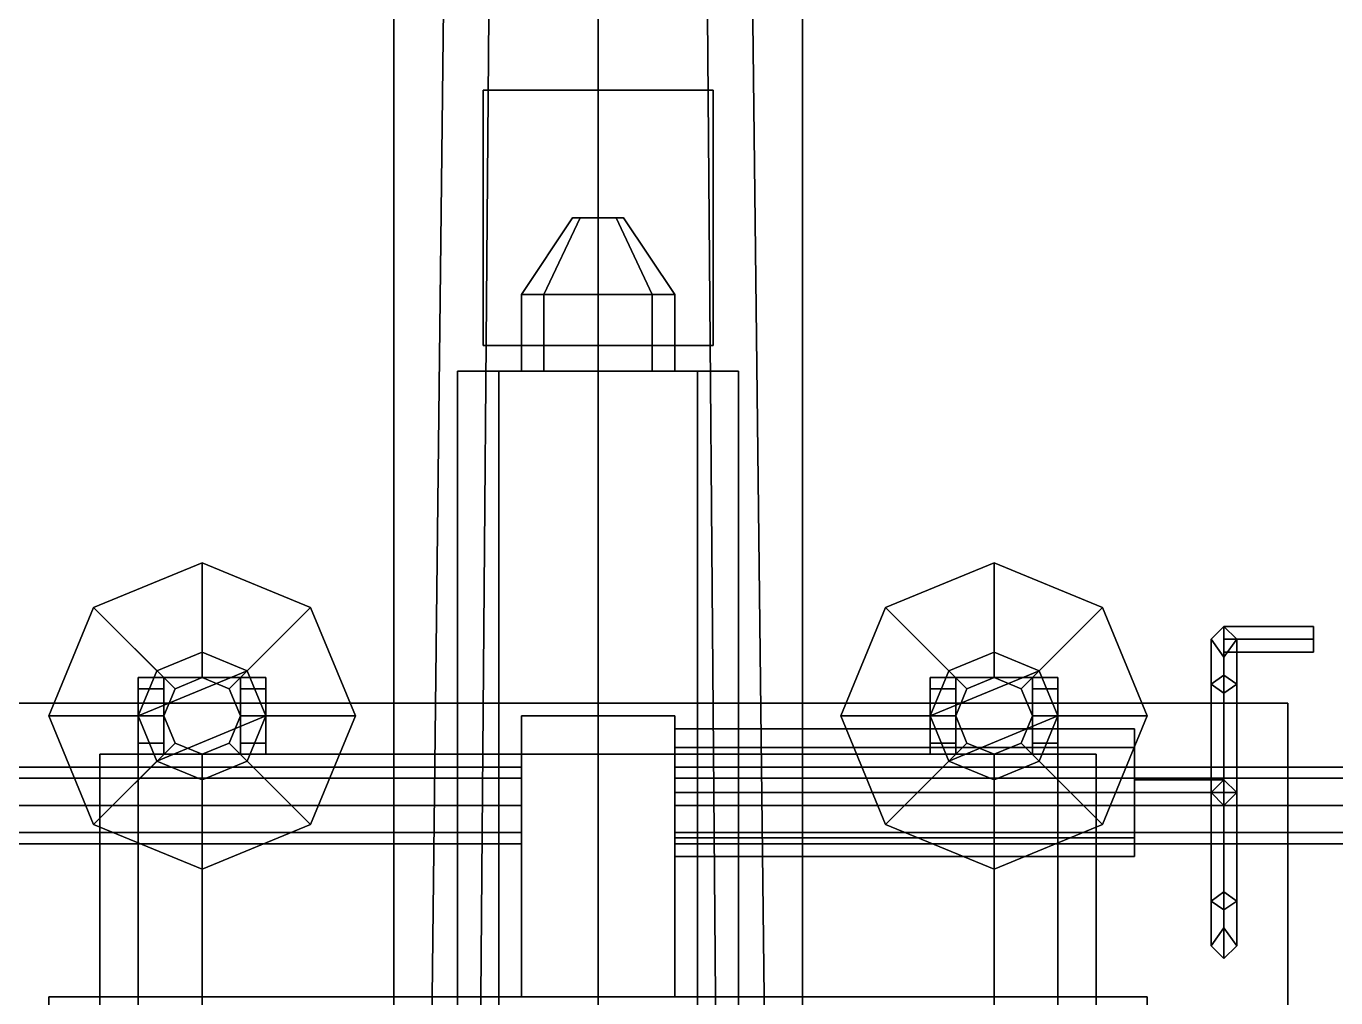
# Model space of a CAD drawing. Header units: millimetres. Extents: x -1.4 to 1.4, y -4.7 to 34.3.
# Drawn here: x -0.448 to 0.578, y 0.269 to 1.03 of the extents above; entities that cross this region are included whole.
import ezdxf

# ---------------------------------------------------------------- set-up
doc = ezdxf.new("R2010")
doc.units = ezdxf.units.MM
for name, color, linetype in [('barrel', 1, 'Continuous'), ('cylinders', 3, 'Continuous'), ('limber', 2, 'Continuous'), ('sleeve', 5, 'Continuous'), ('turret', 2, 'Continuous')]:
    doc.layers.add(name, color=color, linetype=linetype)

msp = doc.modelspace()

# ---------------------------------------------------------------- linework, layer by layer
for points in [[(0.49, 0.5219, 0.6281), (0.48, 0.5149, 0.6351), (0.48, 0.55, 0.72), (0.49, 0.56, 0.72)], [(0.49, 0.56, 0.72), (0.48, 0.55, 0.72), (0.48, 0.5149, 0.8049), (0.49, 0.5219, 0.8119)], [(0.5, 0.5149, 0.6351), (0.49, 0.5219, 0.6281), (0.49, 0.56, 0.72), (0.5, 0.55, 0.72)], [(0.5, 0.55, 0.72), (0.49, 0.56, 0.72), (0.49, 0.5219, 0.8119), (0.5, 0.5149, 0.8049)], [(0.56, 0.55, 0.73), (0.56, 0.56, 0.72), (0.49, 0.56, 0.72), (0.49, 0.55, 0.73)], [(0.56, 0.56, 0.72), (0.56, 0.55, 0.71), (0.49, 0.55, 0.71), (0.49, 0.56, 0.72)], [(0.56, 0.54, 0.72), (0.56, 0.55, 0.71), (0.56, 0.56, 0.72), (0.56, 0.55, 0.73)], [(0.49, 0.3241, 0.71), (0.48, 0.31, 0.72), (0.48, 0.55, 0.72), (0.49, 0.5359, 0.71)], [(0.48, 0.31, 0.72), (0.49, 0.3241, 0.73), (0.49, 0.5359, 0.73), (0.48, 0.55, 0.72)], [(0.48, 0.5149, 0.6351), (0.49, 0.5078, 0.6422), (0.49, 0.5359, 0.71), (0.48, 0.55, 0.72)], [(0.48, 0.55, 0.72), (0.49, 0.5359, 0.73), (0.49, 0.5078, 0.7978), (0.48, 0.5149, 0.8049)], [(0.5, 0.31, 0.72), (0.49, 0.3241, 0.71), (0.49, 0.5359, 0.71), (0.5, 0.55, 0.72)], [(0.49, 0.3241, 0.73), (0.5, 0.31, 0.72), (0.5, 0.55, 0.72), (0.49, 0.5359, 0.73)], [(0.49, 0.5078, 0.6422), (0.5, 0.5149, 0.6351), (0.5, 0.55, 0.72), (0.49, 0.5359, 0.71)], [(0.49, 0.5359, 0.73), (0.5, 0.55, 0.72), (0.5, 0.5149, 0.8049), (0.49, 0.5078, 0.7978)], [(0.56, 0.54, 0.72), (0.56, 0.55, 0.73), (0.49, 0.55, 0.73), (0.49, 0.54, 0.72)], [(0.56, 0.55, 0.71), (0.56, 0.54, 0.72), (0.49, 0.54, 0.72), (0.49, 0.55, 0.71)], [(0.49, 0.43, 0.59), (0.48, 0.43, 0.6), (0.48, 0.5149, 0.6351), (0.49, 0.5219, 0.6281)], [(0.49, 0.5219, 0.8119), (0.48, 0.5149, 0.8049), (0.48, 0.43, 0.84), (0.49, 0.43, 0.85)], [(0.48, 0.43, 0.6), (0.49, 0.44, 0.6141), (0.49, 0.5078, 0.6422), (0.48, 0.5149, 0.6351)], [(0.48, 0.5149, 0.8049), (0.49, 0.5078, 0.7978), (0.49, 0.44, 0.8259), (0.48, 0.43, 0.84)], [(0.5, 0.43, 0.6), (0.49, 0.43, 0.59), (0.49, 0.5219, 0.6281), (0.5, 0.5149, 0.6351)], [(0.5, 0.5149, 0.8049), (0.49, 0.5219, 0.8119), (0.49, 0.43, 0.85), (0.5, 0.43, 0.84)], [(0.49, 0.44, 0.6141), (0.5, 0.43, 0.6), (0.5, 0.5149, 0.6351), (0.49, 0.5078, 0.6422)], [(0.49, 0.5078, 0.7978), (0.5, 0.5149, 0.8049), (0.5, 0.43, 0.84), (0.49, 0.44, 0.8259)], [(-0.06, 0.49, 0.51), (-0.06, 0.27, 0.51), (-0.06, 0.27, 0.91), (-0.06, 0.49, 0.74)], [(0.06, 0.49, 0.74), (0.06, 0.49, 0.51), (-0.06, 0.49, 0.51), (-0.06, 0.49, 0.74)], [(0.06, 0.49, 0.51), (0.06, 0.27, 0.51), (-0.06, 0.27, 0.51), (-0.06, 0.49, 0.51)], [(-0.06, 0.49, 0.74), (-0.06, 0.27, 0.91), (0.06, 0.27, 0.91), (0.06, 0.49, 0.74)], [(0.06, 0.27, 0.91), (0.06, 0.27, 0.51), (0.06, 0.49, 0.51), (0.06, 0.49, 0.74)], [(0.42, 0.4654, 0.7554), (0.42, 0.48, 0.72), (0.06, 0.48, 0.72), (0.06, 0.4654, 0.7554)], [(0.42, 0.48, 0.72), (0.42, 0.4654, 0.6846), (0.06, 0.4654, 0.6846), (0.06, 0.48, 0.72)], [(0.42, 0.3946, 0.7554), (0.42, 0.48, 0.72), (0.42, 0.4654, 0.7554), (0.42, 0.43, 0.77)], [(0.42, 0.38, 0.72), (0.42, 0.4654, 0.6846), (0.42, 0.48, 0.72), (0.42, 0.3946, 0.7554)], [(0.42, 0.43, 0.77), (0.42, 0.4654, 0.7554), (0.06, 0.4654, 0.7554), (0.06, 0.43, 0.77)], [(0.42, 0.4654, 0.6846), (0.42, 0.43, 0.67), (0.06, 0.43, 0.67), (0.06, 0.4654, 0.6846)], [(0.42, 0.3946, 0.6846), (0.42, 0.43, 0.67), (0.42, 0.4654, 0.6846), (0.42, 0.38, 0.72)], [(-0.06, 0.4412, 0.5712), (-0.06, 0.45, 0.55), (-1.01, 0.45, 0.55), (-1.01, 0.4412, 0.5712)], [(-0.06, 0.45, 0.55), (-0.06, 0.4412, 0.5288), (-1.01, 0.4412, 0.5288), (-1.01, 0.45, 0.55)], [(-0.06, 0.42, 0.58), (-0.06, 0.4412, 0.5712), (-1.01, 0.4412, 0.5712), (-1.01, 0.42, 0.58)], [(-0.06, 0.4412, 0.5288), (-0.06, 0.42, 0.52), (-1.01, 0.42, 0.52), (-1.01, 0.4412, 0.5288)], [(1.01, 0.4412, 0.5712), (1.01, 0.45, 0.55), (0.06, 0.45, 0.55), (0.06, 0.4412, 0.5712)], [(1.01, 0.45, 0.55), (1.01, 0.4412, 0.5288), (0.06, 0.4412, 0.5288), (0.06, 0.45, 0.55)], [(1.01, 0.4412, 0.5288), (1.01, 0.42, 0.52), (0.06, 0.42, 0.52), (0.06, 0.4412, 0.5288)], [(1.01, 0.42, 0.58), (1.01, 0.4412, 0.5712), (0.06, 0.4412, 0.5712), (0.06, 0.42, 0.58)], [(0.49, 0.43, 0.73), (0.49, 0.44, 0.72), (0.42, 0.44, 0.72), (0.42, 0.43, 0.73)], [(0.49, 0.44, 0.72), (0.49, 0.43, 0.71), (0.42, 0.43, 0.71), (0.42, 0.44, 0.72)], [(0.49, 0.44, 0.6141), (0.48, 0.43, 0.6), (0.48, 0.43, 0.84), (0.49, 0.44, 0.8259)], [(0.5, 0.43, 0.6), (0.49, 0.44, 0.6141), (0.49, 0.44, 0.8259), (0.5, 0.43, 0.84)], [(0.42, 0.3946, 0.7554), (0.42, 0.43, 0.77), (0.06, 0.43, 0.77), (0.06, 0.3946, 0.7554)], [(0.42, 0.43, 0.67), (0.42, 0.3946, 0.6846), (0.06, 0.3946, 0.6846), (0.06, 0.43, 0.67)], [(0.49, 0.42, 0.72), (0.49, 0.43, 0.73), (0.42, 0.43, 0.73), (0.42, 0.42, 0.72)], [(0.49, 0.43, 0.71), (0.49, 0.42, 0.72), (0.42, 0.42, 0.72), (0.42, 0.43, 0.71)], [(0.48, 0.43, 0.6), (0.49, 0.42, 0.6141), (0.49, 0.42, 0.8259), (0.48, 0.43, 0.84)], [(0.48, 0.3451, 0.6351), (0.49, 0.3522, 0.6422), (0.49, 0.42, 0.6141), (0.48, 0.43, 0.6)], [(0.49, 0.3381, 0.6281), (0.48, 0.3451, 0.6351), (0.48, 0.43, 0.6), (0.49, 0.43, 0.59)], [(0.48, 0.43, 0.84), (0.49, 0.42, 0.8259), (0.49, 0.3522, 0.7978), (0.48, 0.3451, 0.8049)], [(0.49, 0.43, 0.85), (0.48, 0.43, 0.84), (0.48, 0.3451, 0.8049), (0.49, 0.3381, 0.8119)], [(0.49, 0.42, 0.6141), (0.5, 0.43, 0.6), (0.5, 0.43, 0.84), (0.49, 0.42, 0.8259)], [(0.49, 0.3522, 0.6422), (0.5, 0.3451, 0.6351), (0.5, 0.43, 0.6), (0.49, 0.42, 0.6141)], [(0.5, 0.3451, 0.6351), (0.49, 0.3381, 0.6281), (0.49, 0.43, 0.59), (0.5, 0.43, 0.6)], [(0.49, 0.42, 0.8259), (0.5, 0.43, 0.84), (0.5, 0.3451, 0.8049), (0.49, 0.3522, 0.7978)], [(0.5, 0.43, 0.84), (0.49, 0.43, 0.85), (0.49, 0.3381, 0.8119), (0.5, 0.3451, 0.8049)], [(-0.06, 0.3988, 0.5712), (-0.06, 0.42, 0.58), (-1.01, 0.42, 0.58), (-1.01, 0.3988, 0.5712)], [(-0.06, 0.42, 0.52), (-0.06, 0.3988, 0.5288), (-1.01, 0.3988, 0.5288), (-1.01, 0.42, 0.52)], [(1.01, 0.42, 0.52), (1.01, 0.3988, 0.5288), (0.06, 0.3988, 0.5288), (0.06, 0.42, 0.52)], [(1.01, 0.3988, 0.5712), (1.01, 0.42, 0.58), (0.06, 0.42, 0.58), (0.06, 0.3988, 0.5712)], [(-0.06, 0.39, 0.55), (-0.06, 0.3988, 0.5712), (-1.01, 0.3988, 0.5712), (-1.01, 0.39, 0.55)], [(-0.06, 0.3988, 0.5288), (-0.06, 0.39, 0.55), (-1.01, 0.39, 0.55), (-1.01, 0.3988, 0.5288)], [(1.01, 0.39, 0.55), (1.01, 0.3988, 0.5712), (0.06, 0.3988, 0.5712), (0.06, 0.39, 0.55)], [(1.01, 0.3988, 0.5288), (1.01, 0.39, 0.55), (0.06, 0.39, 0.55), (0.06, 0.3988, 0.5288)], [(0.42, 0.38, 0.72), (0.42, 0.3946, 0.7554), (0.06, 0.3946, 0.7554), (0.06, 0.38, 0.72)], [(0.42, 0.3946, 0.6846), (0.42, 0.38, 0.72), (0.06, 0.38, 0.72), (0.06, 0.3946, 0.6846)], [(0.48, 0.31, 0.72), (0.49, 0.3241, 0.71), (0.49, 0.3522, 0.6422), (0.48, 0.3451, 0.6351)], [(0.48, 0.3451, 0.8049), (0.49, 0.3522, 0.7978), (0.49, 0.3241, 0.73), (0.48, 0.31, 0.72)], [(0.49, 0.3241, 0.71), (0.5, 0.31, 0.72), (0.5, 0.3451, 0.6351), (0.49, 0.3522, 0.6422)], [(0.49, 0.3522, 0.7978), (0.5, 0.3451, 0.8049), (0.5, 0.31, 0.72), (0.49, 0.3241, 0.73)], [(0.49, 0.3, 0.72), (0.48, 0.31, 0.72), (0.48, 0.3451, 0.6351), (0.49, 0.3381, 0.6281)], [(0.49, 0.3381, 0.8119), (0.48, 0.3451, 0.8049), (0.48, 0.31, 0.72), (0.49, 0.3, 0.72)], [(0.5, 0.31, 0.72), (0.49, 0.3, 0.72), (0.49, 0.3381, 0.6281), (0.5, 0.3451, 0.6351)], [(0.5, 0.3451, 0.8049), (0.49, 0.3381, 0.8119), (0.49, 0.3, 0.72), (0.5, 0.31, 0.72)], [(-0.43, 0.27, 0.4), (-0.43, -0.22, 0.4), (-0.43, -0.22, 0.91), (-0.43, 0.27, 0.91)], [(0.06, 0.27, 0.51), (0.43, 0.27, 0.4), (-0.43, 0.27, 0.4), (-0.06, 0.27, 0.51)], [(0.43, 0.27, 0.4), (0.43, -0.22, 0.4), (-0.43, -0.22, 0.4), (-0.43, 0.27, 0.4)], [(-0.43, 0.27, 0.91), (-0.43, -0.22, 0.91), (0.43, -0.22, 0.91), (0.43, 0.27, 0.91)], [(-0.06, 0.27, 0.91), (-0.06, 0.27, 0.51), (-0.43, 0.27, 0.4), (-0.43, 0.27, 0.91)], [(0.43, 0.27, 0.91), (0.43, 0.27, 0.4), (0.06, 0.27, 0.51), (0.06, 0.27, 0.91)], [(0.43, -0.22, 0.91), (0.43, -0.22, 0.4), (0.43, 0.27, 0.4), (0.43, 0.27, 0.91)]]:
    msp.add_3dface(points)
at = {"layer": 'barrel'}
for points in [[(-0.0778, 2, 1.6378), (-0.11, 2, 1.56), (-0.13, 0.27, 1.56), (-0.0919, 0.27, 1.6519)], [(-0.11, 2, 1.56), (-0.0778, 2, 1.4822), (-0.0919, 0.27, 1.4681), (-0.13, 0.27, 1.56)], [(0, 2, 1.67), (-0.0778, 2, 1.6378), (-0.0919, 0.27, 1.6519), (0, 0.27, 1.69)], [(-0.0778, 2, 1.4822), (0, 2, 1.45), (0, 0.27, 1.43), (-0.0919, 0.27, 1.4681)], [(0.0778, 2, 1.6378), (0, 2, 1.67), (0, 0.27, 1.69), (0.0919, 0.27, 1.6519)], [(0, 2, 1.45), (0.0778, 2, 1.4822), (0.0919, 0.27, 1.4681), (0, 0.27, 1.43)], [(0.11, 2, 1.56), (0.0778, 2, 1.6378), (0.0919, 0.27, 1.6519), (0.13, 0.27, 1.56)], [(0.0778, 2, 1.4822), (0.11, 2, 1.56), (0.13, 0.27, 1.56), (0.0919, 0.27, 1.4681)], [(-0.0919, 0.27, 1.6519), (-0.13, 0.27, 1.56), (-0.13, -0.56, 1.56), (-0.0919, -0.56, 1.6519)], [(-0.13, 0.27, 1.56), (-0.0919, 0.27, 1.4681), (-0.0919, -0.56, 1.4681), (-0.13, -0.56, 1.56)], [(0, 0.27, 1.69), (-0.0919, 0.27, 1.6519), (-0.0919, -0.56, 1.6519), (0, -0.56, 1.69)], [(-0.0919, 0.27, 1.4681), (0, 0.27, 1.43), (0, -0.56, 1.43), (-0.0919, -0.56, 1.4681)], [(0.0919, 0.27, 1.6519), (0, 0.27, 1.69), (0, -0.56, 1.69), (0.0919, -0.56, 1.6519)], [(0, 0.27, 1.43), (0.0919, 0.27, 1.4681), (0.0919, -0.56, 1.4681), (0, -0.56, 1.43)], [(0.13, 0.27, 1.56), (0.0919, 0.27, 1.6519), (0.0919, -0.56, 1.6519), (0.13, -0.56, 1.56)], [(0.0919, 0.27, 1.4681), (0.13, 0.27, 1.56), (0.13, -0.56, 1.56), (0.0919, -0.56, 1.4681)]]:
    msp.add_3dface(points, dxfattribs=at)
at = {"layer": 'cylinders'}
for points in [[(-0.31, 0.52, 1.06), (-0.3312, 0.5112, 1.06), (-0.3949, 0.5749, 1.06), (-0.31, 0.61, 1.06)], [(-0.31, 0.61, 1.73), (-0.3949, 0.5749, 1.73), (-0.3454, 0.5254, 1.73), (-0.31, 0.54, 1.73)], [(-0.31, 0.61, 1.06), (-0.3949, 0.5749, 1.06), (-0.3949, 0.5749, 1.73), (-0.31, 0.61, 1.73)], [(-0.2888, 0.5112, 1.06), (-0.31, 0.52, 1.06), (-0.31, 0.61, 1.06), (-0.2251, 0.5749, 1.06)], [(-0.2251, 0.5749, 1.73), (-0.31, 0.61, 1.73), (-0.31, 0.54, 1.73), (-0.2746, 0.5254, 1.73)], [(-0.2251, 0.5749, 1.06), (-0.31, 0.61, 1.06), (-0.31, 0.61, 1.73), (-0.2251, 0.5749, 1.73)], [(0.31, 0.61, 1.06), (0.2251, 0.5749, 1.06), (0.2251, 0.5749, 1.73), (0.31, 0.61, 1.73)], [(0.31, 0.61, 1.73), (0.2251, 0.5749, 1.73), (0.2746, 0.5254, 1.73), (0.31, 0.54, 1.73)], [(0.31, 0.52, 1.06), (0.2888, 0.5112, 1.06), (0.2251, 0.5749, 1.06), (0.31, 0.61, 1.06)], [(0.3949, 0.5749, 1.06), (0.31, 0.61, 1.06), (0.31, 0.61, 1.73), (0.3949, 0.5749, 1.73)], [(0.3949, 0.5749, 1.73), (0.31, 0.61, 1.73), (0.31, 0.54, 1.73), (0.3454, 0.5254, 1.73)], [(0.3312, 0.5112, 1.06), (0.31, 0.52, 1.06), (0.31, 0.61, 1.06), (0.3949, 0.5749, 1.06)], [(-0.3312, 0.5112, 1.06), (-0.34, 0.49, 1.06), (-0.43, 0.49, 1.06), (-0.3949, 0.5749, 1.06)], [(-0.3949, 0.5749, 1.73), (-0.43, 0.49, 1.73), (-0.36, 0.49, 1.73), (-0.3454, 0.5254, 1.73)], [(-0.3949, 0.5749, 1.06), (-0.43, 0.49, 1.06), (-0.43, 0.49, 1.73), (-0.3949, 0.5749, 1.73)], [(-0.28, 0.49, 1.06), (-0.2888, 0.5112, 1.06), (-0.2251, 0.5749, 1.06), (-0.19, 0.49, 1.06)], [(-0.19, 0.49, 1.73), (-0.2251, 0.5749, 1.73), (-0.2746, 0.5254, 1.73), (-0.26, 0.49, 1.73)], [(-0.19, 0.49, 1.06), (-0.2251, 0.5749, 1.06), (-0.2251, 0.5749, 1.73), (-0.19, 0.49, 1.73)], [(0.2251, 0.5749, 1.06), (0.19, 0.49, 1.06), (0.19, 0.49, 1.73), (0.2251, 0.5749, 1.73)], [(0.2251, 0.5749, 1.73), (0.19, 0.49, 1.73), (0.26, 0.49, 1.73), (0.2746, 0.5254, 1.73)], [(0.2888, 0.5112, 1.06), (0.28, 0.49, 1.06), (0.19, 0.49, 1.06), (0.2251, 0.5749, 1.06)], [(0.34, 0.49, 1.06), (0.3312, 0.5112, 1.06), (0.3949, 0.5749, 1.06), (0.43, 0.49, 1.06)], [(0.43, 0.49, 1.73), (0.3949, 0.5749, 1.73), (0.3454, 0.5254, 1.73), (0.36, 0.49, 1.73)], [(0.43, 0.49, 1.06), (0.3949, 0.5749, 1.06), (0.3949, 0.5749, 1.73), (0.43, 0.49, 1.73)], [(-0.36, 0.49, 1.74), (-0.2746, 0.5254, 1.74), (-0.31, 0.54, 1.74), (-0.3454, 0.5254, 1.74)], [(-0.31, 0.54, 1.73), (-0.3454, 0.5254, 1.73), (-0.3454, 0.5254, 1.74), (-0.31, 0.54, 1.74)], [(-0.2746, 0.5254, 1.73), (-0.31, 0.54, 1.73), (-0.31, 0.54, 1.74), (-0.2746, 0.5254, 1.74)], [(0.26, 0.49, 1.74), (0.3454, 0.5254, 1.74), (0.31, 0.54, 1.74), (0.2746, 0.5254, 1.74)], [(0.31, 0.54, 1.73), (0.2746, 0.5254, 1.73), (0.2746, 0.5254, 1.74), (0.31, 0.54, 1.74)], [(0.3454, 0.5254, 1.73), (0.31, 0.54, 1.73), (0.31, 0.54, 1.74), (0.3454, 0.5254, 1.74)], [(-0.3454, 0.4546, 1.74), (-0.26, 0.49, 1.74), (-0.2746, 0.5254, 1.74), (-0.36, 0.49, 1.74)], [(-0.3454, 0.5254, 1.73), (-0.36, 0.49, 1.73), (-0.36, 0.49, 1.74), (-0.3454, 0.5254, 1.74)], [(-0.26, 0.49, 1.73), (-0.2746, 0.5254, 1.73), (-0.2746, 0.5254, 1.74), (-0.26, 0.49, 1.74)], [(0.2746, 0.5254, 1.73), (0.26, 0.49, 1.73), (0.26, 0.49, 1.74), (0.2746, 0.5254, 1.74)], [(0.2746, 0.4546, 1.74), (0.36, 0.49, 1.74), (0.3454, 0.5254, 1.74), (0.26, 0.49, 1.74)], [(0.36, 0.49, 1.73), (0.3454, 0.5254, 1.73), (0.3454, 0.5254, 1.74), (0.36, 0.49, 1.74)], [(-0.31, 0.52, 1), (-0.3312, 0.5112, 1), (-0.3312, 0.5112, 1.06), (-0.31, 0.52, 1.06)], [(-0.2888, 0.5112, 1), (-0.31, 0.52, 1), (-0.31, 0.52, 1.06), (-0.2888, 0.5112, 1.06)], [(0.31, 0.52, 1), (0.2888, 0.5112, 1), (0.2888, 0.5112, 1.06), (0.31, 0.52, 1.06)], [(0.3312, 0.5112, 1), (0.31, 0.52, 1), (0.31, 0.52, 1.06), (0.3312, 0.5112, 1.06)], [(-0.3312, 0.5112, 1), (-0.34, 0.49, 1), (-0.34, 0.49, 1.06), (-0.3312, 0.5112, 1.06)], [(-0.28, 0.49, 1), (-0.2888, 0.5112, 1), (-0.2888, 0.5112, 1.06), (-0.28, 0.49, 1.06)], [(0.2888, 0.5112, 1), (0.28, 0.49, 1), (0.28, 0.49, 1.06), (0.2888, 0.5112, 1.06)], [(0.34, 0.49, 1), (0.3312, 0.5112, 1), (0.3312, 0.5112, 1.06), (0.34, 0.49, 1.06)], [(-0.34, 0.49, 1.06), (-0.3312, 0.4688, 1.06), (-0.3949, 0.4051, 1.06), (-0.43, 0.49, 1.06)], [(-0.43, 0.49, 1.73), (-0.3949, 0.4051, 1.73), (-0.3454, 0.4546, 1.73), (-0.36, 0.49, 1.73)], [(-0.43, 0.49, 1.06), (-0.3949, 0.4051, 1.06), (-0.3949, 0.4051, 1.73), (-0.43, 0.49, 1.73)], [(-0.36, 0.49, 1.73), (-0.3454, 0.4546, 1.73), (-0.3454, 0.4546, 1.74), (-0.36, 0.49, 1.74)], [(-0.31, 0.44, 1.74), (-0.2746, 0.4546, 1.74), (-0.26, 0.49, 1.74), (-0.3454, 0.4546, 1.74)], [(-0.34, 0.49, 1), (-0.3312, 0.4688, 1), (-0.3312, 0.4688, 1.06), (-0.34, 0.49, 1.06)], [(-0.2888, 0.4688, 1), (-0.28, 0.49, 1), (-0.28, 0.49, 1.06), (-0.2888, 0.4688, 1.06)], [(-0.2888, 0.4688, 1.06), (-0.28, 0.49, 1.06), (-0.19, 0.49, 1.06), (-0.2251, 0.4051, 1.06)], [(-0.2251, 0.4051, 1.73), (-0.19, 0.49, 1.73), (-0.26, 0.49, 1.73), (-0.2746, 0.4546, 1.73)], [(-0.2746, 0.4546, 1.73), (-0.26, 0.49, 1.73), (-0.26, 0.49, 1.74), (-0.2746, 0.4546, 1.74)], [(-0.2251, 0.4051, 1.06), (-0.19, 0.49, 1.06), (-0.19, 0.49, 1.73), (-0.2251, 0.4051, 1.73)], [(0.19, 0.49, 1.06), (0.2251, 0.4051, 1.06), (0.2251, 0.4051, 1.73), (0.19, 0.49, 1.73)], [(0.19, 0.49, 1.73), (0.2251, 0.4051, 1.73), (0.2746, 0.4546, 1.73), (0.26, 0.49, 1.73)], [(0.28, 0.49, 1.06), (0.2888, 0.4688, 1.06), (0.2251, 0.4051, 1.06), (0.19, 0.49, 1.06)], [(0.26, 0.49, 1.73), (0.2746, 0.4546, 1.73), (0.2746, 0.4546, 1.74), (0.26, 0.49, 1.74)], [(0.31, 0.44, 1.74), (0.3454, 0.4546, 1.74), (0.36, 0.49, 1.74), (0.2746, 0.4546, 1.74)], [(0.28, 0.49, 1), (0.2888, 0.4688, 1), (0.2888, 0.4688, 1.06), (0.28, 0.49, 1.06)], [(0.3312, 0.4688, 1), (0.34, 0.49, 1), (0.34, 0.49, 1.06), (0.3312, 0.4688, 1.06)], [(0.3312, 0.4688, 1.06), (0.34, 0.49, 1.06), (0.43, 0.49, 1.06), (0.3949, 0.4051, 1.06)], [(0.3454, 0.4546, 1.73), (0.36, 0.49, 1.73), (0.36, 0.49, 1.74), (0.3454, 0.4546, 1.74)], [(0.3949, 0.4051, 1.73), (0.43, 0.49, 1.73), (0.36, 0.49, 1.73), (0.3454, 0.4546, 1.73)], [(0.3949, 0.4051, 1.06), (0.43, 0.49, 1.06), (0.43, 0.49, 1.73), (0.3949, 0.4051, 1.73)], [(-0.3312, 0.4688, 1.06), (-0.31, 0.46, 1.06), (-0.31, 0.37, 1.06), (-0.3949, 0.4051, 1.06)], [(-0.3312, 0.4688, 1), (-0.31, 0.46, 1), (-0.31, 0.46, 1.06), (-0.3312, 0.4688, 1.06)], [(-0.31, 0.46, 1), (-0.2888, 0.4688, 1), (-0.2888, 0.4688, 1.06), (-0.31, 0.46, 1.06)], [(-0.31, 0.46, 1.06), (-0.2888, 0.4688, 1.06), (-0.2251, 0.4051, 1.06), (-0.31, 0.37, 1.06)], [(0.2888, 0.4688, 1.06), (0.31, 0.46, 1.06), (0.31, 0.37, 1.06), (0.2251, 0.4051, 1.06)], [(0.2888, 0.4688, 1), (0.31, 0.46, 1), (0.31, 0.46, 1.06), (0.2888, 0.4688, 1.06)], [(0.31, 0.46, 1), (0.3312, 0.4688, 1), (0.3312, 0.4688, 1.06), (0.31, 0.46, 1.06)], [(0.31, 0.46, 1.06), (0.3312, 0.4688, 1.06), (0.3949, 0.4051, 1.06), (0.31, 0.37, 1.06)], [(-0.3949, 0.4051, 1.73), (-0.31, 0.37, 1.73), (-0.31, 0.44, 1.73), (-0.3454, 0.4546, 1.73)], [(-0.3454, 0.4546, 1.73), (-0.31, 0.44, 1.73), (-0.31, 0.44, 1.74), (-0.3454, 0.4546, 1.74)], [(-0.31, 0.37, 1.73), (-0.2251, 0.4051, 1.73), (-0.2746, 0.4546, 1.73), (-0.31, 0.44, 1.73)], [(-0.31, 0.44, 1.73), (-0.2746, 0.4546, 1.73), (-0.2746, 0.4546, 1.74), (-0.31, 0.44, 1.74)], [(0.2251, 0.4051, 1.73), (0.31, 0.37, 1.73), (0.31, 0.44, 1.73), (0.2746, 0.4546, 1.73)], [(0.2746, 0.4546, 1.73), (0.31, 0.44, 1.73), (0.31, 0.44, 1.74), (0.2746, 0.4546, 1.74)], [(0.31, 0.44, 1.73), (0.3454, 0.4546, 1.73), (0.3454, 0.4546, 1.74), (0.31, 0.44, 1.74)], [(0.31, 0.37, 1.73), (0.3949, 0.4051, 1.73), (0.3454, 0.4546, 1.73), (0.31, 0.44, 1.73)], [(-0.3949, 0.4051, 1.06), (-0.31, 0.37, 1.06), (-0.31, 0.37, 1.73), (-0.3949, 0.4051, 1.73)], [(-0.31, 0.37, 1.06), (-0.2251, 0.4051, 1.06), (-0.2251, 0.4051, 1.73), (-0.31, 0.37, 1.73)], [(0.2251, 0.4051, 1.06), (0.31, 0.37, 1.06), (0.31, 0.37, 1.73), (0.2251, 0.4051, 1.73)], [(0.31, 0.37, 1.06), (0.3949, 0.4051, 1.06), (0.3949, 0.4051, 1.73), (0.31, 0.37, 1.73)]]:
    msp.add_3dface(points, dxfattribs=at)
at = {"layer": 'limber'}
for points in [[(0.54, 0.5, 1.01), (0.54, 0.5, 0.83), (-0.54, 0.5, 0.83), (-0.54, 0.5, 1.01)], [(-0.54, 0.5, 1.01), (-0.54, -0.5, 1.01), (0.54, -0.5, 1.01), (0.54, 0.5, 1.01)], [(-0.54, 0.5, 0.83), (-0.36, 0.5, 0.83), (-0.36, 0.05, 0.67), (-0.54, 0.05, 0.67)], [(0.36, 0.5, 0.83), (0.36, -0.5, 0.83), (-0.36, -0.5, 0.83), (-0.36, 0.5, 0.83)], [(-0.36, 0.5, 0.83), (-0.36, -0.5, 0.83), (-0.36, -0.05, 0.67), (-0.36, 0.05, 0.67)], [(0.36, 0.5, 0.83), (0.54, 0.5, 0.83), (0.54, 0.05, 0.67), (0.36, 0.05, 0.67)], [(0.36, 0.05, 0.67), (0.36, -0.05, 0.67), (0.36, -0.5, 0.83), (0.36, 0.5, 0.83)], [(0.54, -0.5, 1.01), (0.54, -0.5, 0.83), (0.54, 0.5, 0.83), (0.54, 0.5, 1.01)], [(0.54, 0.5, 0.83), (0.54, -0.5, 0.83), (0.54, -0.05, 0.67), (0.54, 0.05, 0.67)]]:
    msp.add_3dface(points, dxfattribs=at)
at = {"layer": 'sleeve'}
for points in [[(-0.16, 1.14, 1.06), (-0.16, -0.16, 1.06), (-0.16, -0.16, 1.31), (-0.16, 1.14, 1.31)], [(0.16, 1.14, 1.06), (0.16, -0.16, 1.06), (-0.16, -0.16, 1.06), (-0.16, 1.14, 1.06)], [(-0.16, 1.14, 1.31), (-0.16, -0.16, 1.31), (0.16, -0.16, 1.31), (0.16, 1.14, 1.31)], [(0.16, -0.16, 1.31), (0.16, -0.16, 1.06), (0.16, 1.14, 1.06), (0.16, 1.14, 1.31)], [(-0.09, 0.98, 1.31), (-0.09, 0.78, 1.31), (-0.09, 0.78, 1.53), (-0.09, 0.98, 1.53)], [(0.09, 0.98, 1.53), (0.09, 0.98, 1.31), (-0.09, 0.98, 1.31), (-0.09, 0.98, 1.53)], [(-0.09, 0.98, 1.53), (-0.09, 0.78, 1.53), (0.09, 0.78, 1.53), (0.09, 0.98, 1.53)], [(0.09, 0.78, 1.53), (0.09, 0.78, 1.31), (0.09, 0.98, 1.31), (0.09, 0.98, 1.53)], [(-0.0424, 0.82, 1.8076), (-0.06, 0.82, 1.85), (-0.02, 0.88, 1.85), (-0.0141, 0.88, 1.8359)], [(-0.06, 0.82, 1.85), (-0.0424, 0.82, 1.8924), (-0.0141, 0.88, 1.8641), (-0.02, 0.88, 1.85)], [(0, 0.82, 1.79), (-0.0424, 0.82, 1.8076), (-0.0141, 0.88, 1.8359), (0, 0.88, 1.83)], [(-0.0424, 0.82, 1.8924), (0, 0.82, 1.91), (0, 0.88, 1.87), (-0.0141, 0.88, 1.8641)], [(-0.0141, 0.88, 1.8641), (0.02, 0.88, 1.85), (0.0141, 0.88, 1.8359), (-0.02, 0.88, 1.85)], [(-0.02, 0.88, 1.85), (0.0141, 0.88, 1.8359), (0, 0.88, 1.83), (-0.0141, 0.88, 1.8359)], [(0, 0.88, 1.87), (0.0141, 0.88, 1.8641), (0.02, 0.88, 1.85), (-0.0141, 0.88, 1.8641)], [(0.0424, 0.82, 1.8076), (0, 0.82, 1.79), (0, 0.88, 1.83), (0.0141, 0.88, 1.8359)], [(0, 0.82, 1.91), (0.0424, 0.82, 1.8924), (0.0141, 0.88, 1.8641), (0, 0.88, 1.87)], [(0.06, 0.82, 1.85), (0.0424, 0.82, 1.8076), (0.0141, 0.88, 1.8359), (0.02, 0.88, 1.85)], [(0.0424, 0.82, 1.8924), (0.06, 0.82, 1.85), (0.02, 0.88, 1.85), (0.0141, 0.88, 1.8641)], [(-0.0424, 0.82, 1.8924), (-0.06, 0.82, 1.85), (-0.06, 0.76, 1.85), (-0.0424, 0.76, 1.8924)], [(-0.06, 0.82, 1.85), (-0.0424, 0.82, 1.8076), (-0.0424, 0.76, 1.8076), (-0.06, 0.76, 1.85)], [(0, 0.82, 1.91), (-0.0424, 0.82, 1.8924), (-0.0424, 0.76, 1.8924), (0, 0.76, 1.91)], [(-0.0424, 0.82, 1.8076), (0, 0.82, 1.79), (0, 0.76, 1.79), (-0.0424, 0.76, 1.8076)], [(0.0424, 0.82, 1.8924), (0, 0.82, 1.91), (0, 0.76, 1.91), (0.0424, 0.76, 1.8924)], [(0, 0.82, 1.79), (0.0424, 0.82, 1.8076), (0.0424, 0.76, 1.8076), (0, 0.76, 1.79)], [(0.06, 0.82, 1.85), (0.0424, 0.82, 1.8924), (0.0424, 0.76, 1.8924), (0.06, 0.76, 1.85)], [(0.0424, 0.82, 1.8076), (0.06, 0.82, 1.85), (0.06, 0.76, 1.85), (0.0424, 0.76, 1.8076)], [(-0.09, 0.78, 1.53), (-0.09, 0.78, 1.31), (0.09, 0.78, 1.31), (0.09, 0.78, 1.53)], [(-0.11, 0.76, 1.89), (-0.0778, 0.76, 1.8122), (-0.0778, -0.16, 1.8122), (-0.11, -0.16, 1.89)], [(-0.0778, 0.76, 1.9678), (-0.11, 0.76, 1.89), (-0.11, -0.65, 1.89), (-0.0778, -0.65, 1.9678)], [(-0.0424, 0.76, 1.8924), (-0.06, 0.76, 1.85), (-0.11, 0.76, 1.89), (-0.0778, 0.76, 1.9678)], [(-0.06, 0.76, 1.85), (-0.0424, 0.76, 1.8076), (-0.0778, 0.76, 1.8122), (-0.11, 0.76, 1.89)], [(-0.0778, 0.76, 1.8122), (0, 0.76, 1.78), (0, -0.16, 1.78), (-0.0778, -0.16, 1.8122)], [(0, 0.76, 2), (-0.0778, 0.76, 1.9678), (-0.0778, -0.65, 1.9678), (0, -0.65, 2)], [(0, 0.76, 1.91), (-0.0424, 0.76, 1.8924), (-0.0778, 0.76, 1.9678), (0, 0.76, 2)], [(-0.0424, 0.76, 1.8076), (0, 0.76, 1.79), (0, 0.76, 1.78), (-0.0778, 0.76, 1.8122)], [(0, 0.76, 1.78), (0.0778, 0.76, 1.8122), (0.0778, -0.16, 1.8122), (0, -0.16, 1.78)], [(0.0778, 0.76, 1.9678), (0, 0.76, 2), (0, -0.65, 2), (0.0778, -0.65, 1.9678)], [(0, 0.76, 1.79), (0.0424, 0.76, 1.8076), (0.0778, 0.76, 1.8122), (0, 0.76, 1.78)], [(0.0424, 0.76, 1.8924), (0, 0.76, 1.91), (0, 0.76, 2), (0.0778, 0.76, 1.9678)], [(0.0424, 0.76, 1.8076), (0.06, 0.76, 1.85), (0.11, 0.76, 1.89), (0.0778, 0.76, 1.8122)], [(0.06, 0.76, 1.85), (0.0424, 0.76, 1.8924), (0.0778, 0.76, 1.9678), (0.11, 0.76, 1.89)], [(0.0778, 0.76, 1.8122), (0.11, 0.76, 1.89), (0.11, -0.16, 1.89), (0.0778, -0.16, 1.8122)], [(0.11, 0.76, 1.89), (0.0778, 0.76, 1.9678), (0.0778, -0.65, 1.9678), (0.11, -0.65, 1.89)]]:
    msp.add_3dface(points, dxfattribs=at)
at = {"layer": 'turret'}
for points in [[(-0.34, 0.52, 1), (-0.34, 0.52, 0.96), (-0.36, 0.52, 0.91), (-0.36, 0.52, 1)], [(-0.28, 0.52, 0.96), (-0.26, 0.52, 0.91), (-0.36, 0.52, 0.91), (-0.34, 0.52, 0.96)], [(-0.36, 0.52, 0.91), (-0.36, 0.46, 0.91), (-0.36, 0.46, 1), (-0.36, 0.52, 1)], [(-0.36, 0.52, 1), (-0.36, 0.46, 1), (-0.36, 0.4688, 1.0212), (-0.36, 0.5112, 1.0212)], [(-0.34, 0.5112, 1.0212), (-0.34, 0.52, 1), (-0.36, 0.52, 1), (-0.36, 0.5112, 1.0212)], [(-0.26, 0.52, 0.91), (-0.26, 0.46, 0.91), (-0.36, 0.46, 0.91), (-0.36, 0.52, 0.91)], [(-0.34, 0.52, 1), (-0.34, 0.46, 1), (-0.34, 0.46, 0.96), (-0.34, 0.52, 0.96)], [(-0.34, 0.52, 0.96), (-0.34, 0.46, 0.96), (-0.28, 0.46, 0.96), (-0.28, 0.52, 0.96)], [(-0.34, 0.4688, 1.0212), (-0.34, 0.46, 1), (-0.34, 0.52, 1), (-0.34, 0.5112, 1.0212)], [(-0.28, 0.52, 0.96), (-0.28, 0.46, 0.96), (-0.28, 0.46, 1), (-0.28, 0.52, 1)], [(-0.26, 0.52, 1), (-0.26, 0.52, 0.91), (-0.28, 0.52, 0.96), (-0.28, 0.52, 1)], [(-0.26, 0.5112, 1.0212), (-0.26, 0.52, 1), (-0.28, 0.52, 1), (-0.28, 0.5112, 1.0212)], [(-0.28, 0.52, 1), (-0.28, 0.46, 1), (-0.28, 0.4688, 1.0212), (-0.28, 0.5112, 1.0212)], [(-0.26, 0.4688, 1.0212), (-0.26, 0.46, 1), (-0.26, 0.52, 1), (-0.26, 0.5112, 1.0212)], [(-0.26, 0.46, 1), (-0.26, 0.46, 0.91), (-0.26, 0.52, 0.91), (-0.26, 0.52, 1)], [(0.36, 0.52, 0.91), (0.36, 0.46, 0.91), (0.26, 0.46, 0.91), (0.26, 0.52, 0.91)], [(0.34, 0.52, 0.96), (0.36, 0.52, 0.91), (0.26, 0.52, 0.91), (0.28, 0.52, 0.96)], [(0.26, 0.52, 0.91), (0.26, 0.46, 0.91), (0.26, 0.46, 1), (0.26, 0.52, 1)], [(0.28, 0.5112, 1.0212), (0.28, 0.52, 1), (0.26, 0.52, 1), (0.26, 0.5112, 1.0212)], [(0.26, 0.52, 1), (0.26, 0.46, 1), (0.26, 0.4688, 1.0212), (0.26, 0.5112, 1.0212)], [(0.28, 0.52, 1), (0.28, 0.52, 0.96), (0.26, 0.52, 0.91), (0.26, 0.52, 1)], [(0.28, 0.52, 0.96), (0.28, 0.46, 0.96), (0.34, 0.46, 0.96), (0.34, 0.52, 0.96)], [(0.28, 0.4688, 1.0212), (0.28, 0.46, 1), (0.28, 0.52, 1), (0.28, 0.5112, 1.0212)], [(0.28, 0.52, 1), (0.28, 0.46, 1), (0.28, 0.46, 0.96), (0.28, 0.52, 0.96)], [(0.34, 0.52, 1), (0.34, 0.46, 1), (0.34, 0.4688, 1.0212), (0.34, 0.5112, 1.0212)], [(0.36, 0.5112, 1.0212), (0.36, 0.52, 1), (0.34, 0.52, 1), (0.34, 0.5112, 1.0212)], [(0.36, 0.52, 1), (0.36, 0.52, 0.91), (0.34, 0.52, 0.96), (0.34, 0.52, 1)], [(0.34, 0.52, 0.96), (0.34, 0.46, 0.96), (0.34, 0.46, 1), (0.34, 0.52, 1)], [(0.36, 0.46, 1), (0.36, 0.46, 0.91), (0.36, 0.52, 0.91), (0.36, 0.52, 1)], [(0.36, 0.4688, 1.0212), (0.36, 0.46, 1), (0.36, 0.52, 1), (0.36, 0.5112, 1.0212)], [(-0.36, 0.5112, 1.0212), (-0.36, 0.4688, 1.0212), (-0.36, 0.49, 1.03)], [(-0.34, 0.49, 1.03), (-0.34, 0.5112, 1.0212), (-0.36, 0.5112, 1.0212), (-0.36, 0.49, 1.03)], [(-0.34, 0.49, 1.03), (-0.34, 0.4688, 1.0212), (-0.34, 0.5112, 1.0212), (-0.34, 0.49, 1.03)], [(-0.26, 0.49, 1.03), (-0.26, 0.5112, 1.0212), (-0.28, 0.5112, 1.0212), (-0.28, 0.49, 1.03)], [(-0.28, 0.5112, 1.0212), (-0.28, 0.4688, 1.0212), (-0.28, 0.49, 1.03)], [(-0.26, 0.49, 1.03), (-0.26, 0.4688, 1.0212), (-0.26, 0.5112, 1.0212), (-0.26, 0.49, 1.03)], [(0.28, 0.49, 1.03), (0.28, 0.5112, 1.0212), (0.26, 0.5112, 1.0212), (0.26, 0.49, 1.03)], [(0.26, 0.5112, 1.0212), (0.26, 0.4688, 1.0212), (0.26, 0.49, 1.03)], [(0.28, 0.49, 1.03), (0.28, 0.4688, 1.0212), (0.28, 0.5112, 1.0212), (0.28, 0.49, 1.03)], [(0.34, 0.5112, 1.0212), (0.34, 0.4688, 1.0212), (0.34, 0.49, 1.03)], [(0.36, 0.49, 1.03), (0.36, 0.5112, 1.0212), (0.34, 0.5112, 1.0212), (0.34, 0.49, 1.03)], [(0.36, 0.49, 1.03), (0.36, 0.4688, 1.0212), (0.36, 0.5112, 1.0212), (0.36, 0.49, 1.03)], [(-0.34, 0.4688, 1.0212), (-0.34, 0.49, 1.03), (-0.36, 0.49, 1.03), (-0.36, 0.4688, 1.0212)], [(-0.26, 0.4688, 1.0212), (-0.26, 0.49, 1.03), (-0.28, 0.49, 1.03), (-0.28, 0.4688, 1.0212)], [(0.28, 0.4688, 1.0212), (0.28, 0.49, 1.03), (0.26, 0.49, 1.03), (0.26, 0.4688, 1.0212)], [(0.36, 0.4688, 1.0212), (0.36, 0.49, 1.03), (0.34, 0.49, 1.03), (0.34, 0.4688, 1.0212)], [(-0.34, 0.46, 1), (-0.34, 0.4688, 1.0212), (-0.36, 0.4688, 1.0212), (-0.36, 0.46, 1)], [(-0.26, 0.46, 1), (-0.26, 0.4688, 1.0212), (-0.28, 0.4688, 1.0212), (-0.28, 0.46, 1)], [(0.28, 0.46, 1), (0.28, 0.4688, 1.0212), (0.26, 0.4688, 1.0212), (0.26, 0.46, 1)], [(0.36, 0.46, 1), (0.36, 0.4688, 1.0212), (0.34, 0.4688, 1.0212), (0.34, 0.46, 1)], [(-0.39, 0.46, 0.91), (-0.39, -0.34, 0.91), (-0.39, -0.34, 0.95), (-0.39, 0.46, 0.95)], [(0.39, 0.46, 0.91), (0.39, -0.34, 0.91), (-0.39, -0.34, 0.91), (-0.39, 0.46, 0.91)], [(-0.39, -0.33, 1.48), (-0.31, -0.33, 1.48), (-0.31, 0.46, 0.95), (-0.39, 0.46, 0.95)], [(-0.39, 0.46, 0.95), (-0.39, -0.34, 0.95), (-0.39, -0.5, 1.48), (-0.39, -0.33, 1.48)], [(-0.36, 0.46, 0.95), (-0.36, 0.46, 0.91), (-0.39, 0.46, 0.91), (-0.39, 0.46, 0.95)], [(-0.34, 0.46, 0.96), (-0.34, 0.46, 1), (-0.36, 0.46, 1), (-0.36, 0.46, 0.95)], [(-0.34, 0.46, 0.96), (-0.36, 0.46, 0.95), (-0.26, 0.46, 0.95), (-0.28, 0.46, 0.96)], [(-0.31, 0.46, 0.95), (-0.31, -0.34, 0.95), (0.31, -0.34, 0.95), (0.31, 0.46, 0.95)], [(-0.31, -0.33, 1.48), (-0.31, -0.5, 1.48), (-0.31, -0.34, 0.95), (-0.31, 0.46, 0.95)], [(-0.26, 0.46, 0.95), (-0.26, 0.46, 1), (-0.28, 0.46, 1), (-0.28, 0.46, 0.96)], [(0.26, 0.46, 0.95), (0.26, 0.46, 0.91), (-0.26, 0.46, 0.91), (-0.26, 0.46, 0.95)], [(0.28, 0.46, 0.96), (0.26, 0.46, 0.95), (0.36, 0.46, 0.95), (0.34, 0.46, 0.96)], [(0.28, 0.46, 0.96), (0.28, 0.46, 1), (0.26, 0.46, 1), (0.26, 0.46, 0.95)], [(0.31, -0.33, 1.48), (0.39, -0.33, 1.48), (0.39, 0.46, 0.95), (0.31, 0.46, 0.95)], [(0.31, 0.46, 0.95), (0.31, -0.34, 0.95), (0.31, -0.5, 1.48), (0.31, -0.33, 1.48)], [(0.36, 0.46, 0.95), (0.36, 0.46, 1), (0.34, 0.46, 1), (0.34, 0.46, 0.96)], [(0.39, 0.46, 0.95), (0.39, 0.46, 0.91), (0.36, 0.46, 0.91), (0.36, 0.46, 0.95)], [(0.39, -0.34, 0.95), (0.39, -0.34, 0.91), (0.39, 0.46, 0.91), (0.39, 0.46, 0.95)], [(0.39, -0.33, 1.48), (0.39, -0.5, 1.48), (0.39, -0.34, 0.95), (0.39, 0.46, 0.95)]]:
    msp.add_3dface(points, dxfattribs=at)

doc.saveas('drawing.dxf')
